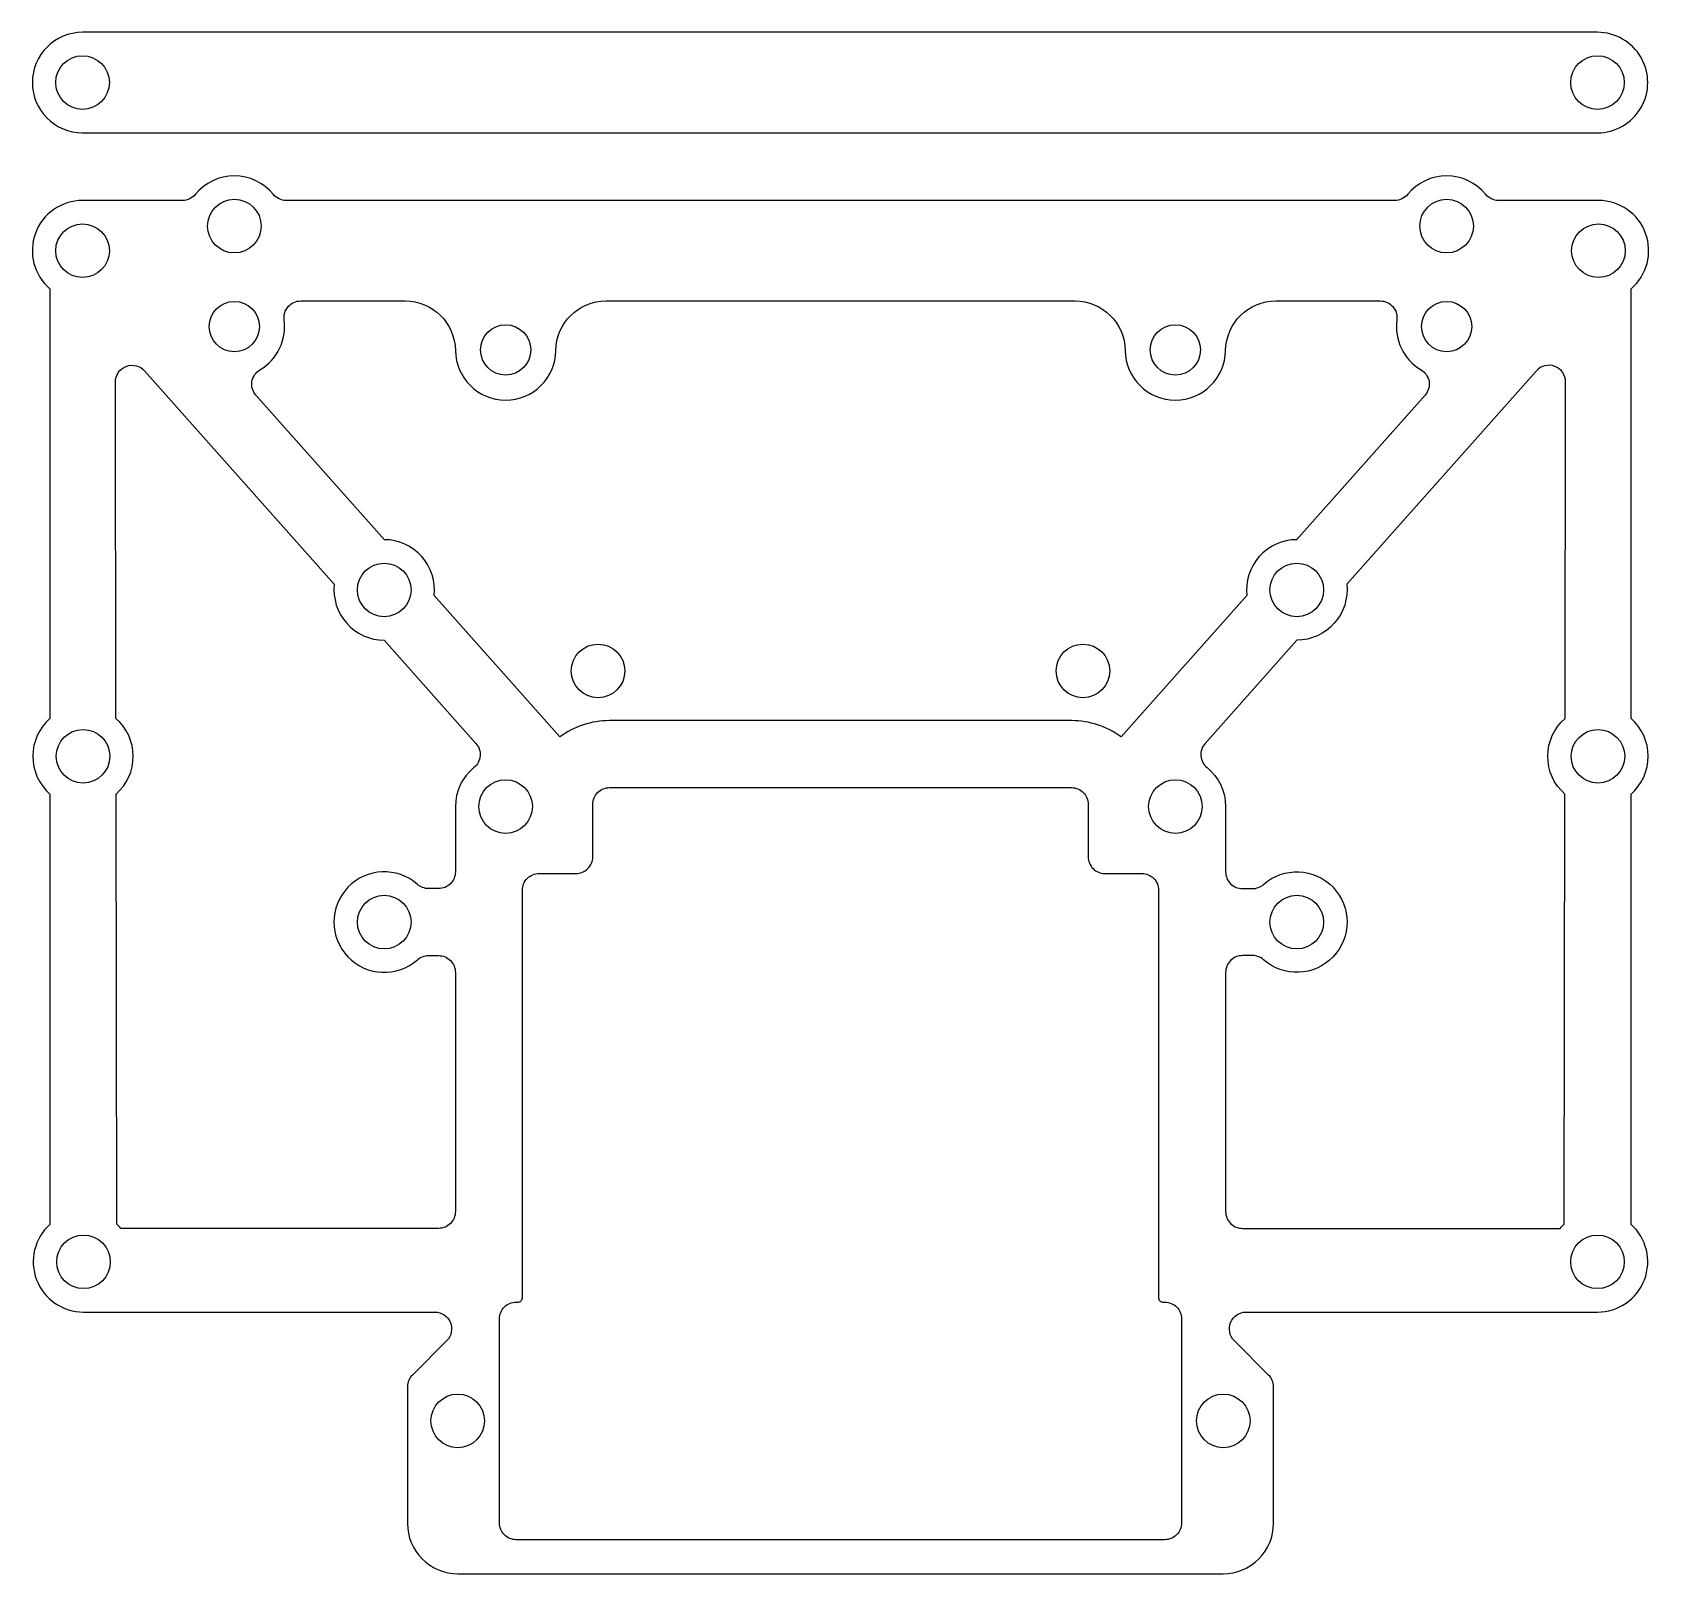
# Model space of a CAD drawing. Header units: inches. Extents: x 0 to 96.5, y 0 to 92.1.
import ezdxf

# ---------------------------------------------------------------- set-up
doc = ezdxf.new("R2010")
doc.units = ezdxf.units.IN
doc.header["$MEASUREMENT"] = 0
doc.layers.add('3段目', color=1, linetype='Continuous')

msp = doc.modelspace()

# ---------------------------------------------------------------- linework, layer by layer
at = {"layer": '3段目'}
for points in [[(3, 86.054), (93.471, 86.054, 1.001469), (93.479, 92.054), (3, 92.054, 1)], [(95.479, 46.557, 0.454552), (95.479, 51.078), (95.479, 76.727, 0.69748), (93.534, 82.011), (87.565, 82.011, -0.225269), (86.791, 82.379, 0.474624), (82.142, 82.379, -0.225269), (81.368, 82.011), (15.165, 82.011, -0.225269), (14.391, 82.379, 0.474624), (9.742, 82.379, -0.225269), (8.968, 82.011), (2.999, 82.011, 0.697483), (1.054, 76.727), (1.054, 51.078, 0.454554), (1.054, 46.557), (1.054, 20.86, 0.6885), (3.054, 15.624), (24.043, 15.624, -0.668179), (24.75, 13.917), (22.698, 11.865, 0.198912), (22.405, 11.158), (22.405, 3, 0.414214), (25.405, 0), (48.266, 0), (71.128, 0, 0.414214), (74.128, 3), (74.128, 11.158, 0.198912), (73.835, 11.865), (71.783, 13.917, -0.668179), (72.49, 15.624), (93.479, 15.624, 0.6885), (95.479, 20.86)], [(13.594, 71.9, 0.300901), (15.04, 74.879, -0.453632), (16.031, 76.011), (22.267, 76.011, -0.410454), (25.267, 73.049, 0.98723), (31.266, 73.049, -0.410454), (34.266, 76.011), (62.267, 76.011, -0.410454), (65.267, 73.049, 0.98723), (71.266, 73.049, -0.410454), (74.266, 76.011), (80.502, 76.011, -0.453632), (81.493, 74.879, 0.300903), (82.939, 71.9, -0.471804), (83.177, 70.375), (75.509, 61.753, 0.447214), (72.537, 58.411), (65.029, 49.969, 0.160149), (62.063, 50.945), (48.343, 50.945), (34.47, 50.945, 0.160149), (31.504, 49.969), (23.996, 58.411, 0.447214), (21.024, 61.753), (13.356, 70.375, -0.471802)], [(5.003, 46.561, 0.454554), (4.995, 51.081), (4.959, 71.167, -0.690214), (6.706, 71.834), (18.035, 59.095, 0.447214), (21.007, 55.753), (26.492, 49.586, -0.42751), (26.375, 48.144, 0.226005), (25.265, 45.815), (25.265, 41.914, -0.414214), (24.265, 40.914), (23.661, 40.914, -0.182676), (23, 41.164, 2.21525), (23, 36.664, -0.182676), (23.661, 36.914), (24.265, 36.914, -0.414214), (25.265, 35.914), (25.265, 21.624, -0.414214), (24.265, 20.624), (5.29, 20.624, 0.028297), (5.05, 20.864)], [(91.529, 46.561, -0.454556), (91.538, 51.081), (91.574, 71.167, 0.690214), (89.827, 71.833), (78.498, 59.095, -0.447214), (75.526, 55.753), (70.041, 49.586, 0.42751), (70.158, 48.144, -0.226005), (71.268, 45.815), (71.268, 41.914, 0.414214), (72.268, 40.914), (72.872, 40.914, 0.182676), (73.533, 41.164, -2.21525), (73.533, 36.664, 0.182676), (72.872, 36.914), (72.268, 36.914, 0.414214), (71.268, 35.914), (71.268, 21.624, 0.414214), (72.268, 20.624), (91.243, 20.624, -0.028297), (91.483, 20.864)]]:
    msp.add_lwpolyline(points, format="xyb", close=True, dxfattribs=at)
msp.add_lwpolyline([(66.266, 41.815, -0.414221), (67.266, 40.815), (67.265, 16.471, 0.41422), (67.515, 16.221), (67.633, 16.221, -0.414214), (68.633, 15.221), (68.633, 3.029, -0.414214), (67.633, 2.029), (28.898, 2.029, -0.414214), (27.898, 3.029), (27.898, 15.221, -0.414214), (28.898, 16.221), (29.015, 16.221, 0.414214), (29.265, 16.471), (29.265, 40.815, -0.414214), (30.265, 41.815), (32.47, 41.815, 0.414214), (33.47, 42.815), (33.47, 45.945, -0.414214), (34.47, 46.945), (62.06, 46.945, -0.414214), (63.06, 45.945), (63.06, 42.815, 0.414215), (64.06, 41.815), (66.266, 41.815)], format="xyb", dxfattribs=at)
for centre, radius in [((3, 89.054), 1.6), ((93.479, 89.054), 1.6), ((12.066, 80.482), 1.6), ((84.466, 80.482), 1.6), ((2.999, 79.011), 1.6), ((93.534, 79.011), 1.6), ((12.066, 74.482), 1.5), ((84.466, 74.482), 1.5), ((28.266, 73.088), 1.5), ((68.266, 73.088), 1.5), ((21.016, 58.753), 1.6), ((75.517, 58.753), 1.6), ((33.786, 53.914), 1.6), ((62.746, 53.914), 1.6), ((3.027, 48.818), 1.6), ((93.506, 48.817), 1.6), ((28.265, 45.815), 1.6), ((68.268, 45.815), 1.6), ((21.016, 38.914), 1.6), ((75.517, 38.914), 1.6), ((3.054, 18.624), 1.6), ((93.479, 18.624), 1.6), ((25.405, 9.125), 1.6), ((71.128, 9.125), 1.6)]:
    msp.add_circle(centre, radius, dxfattribs=at)

doc.saveas('drawing.dxf')
